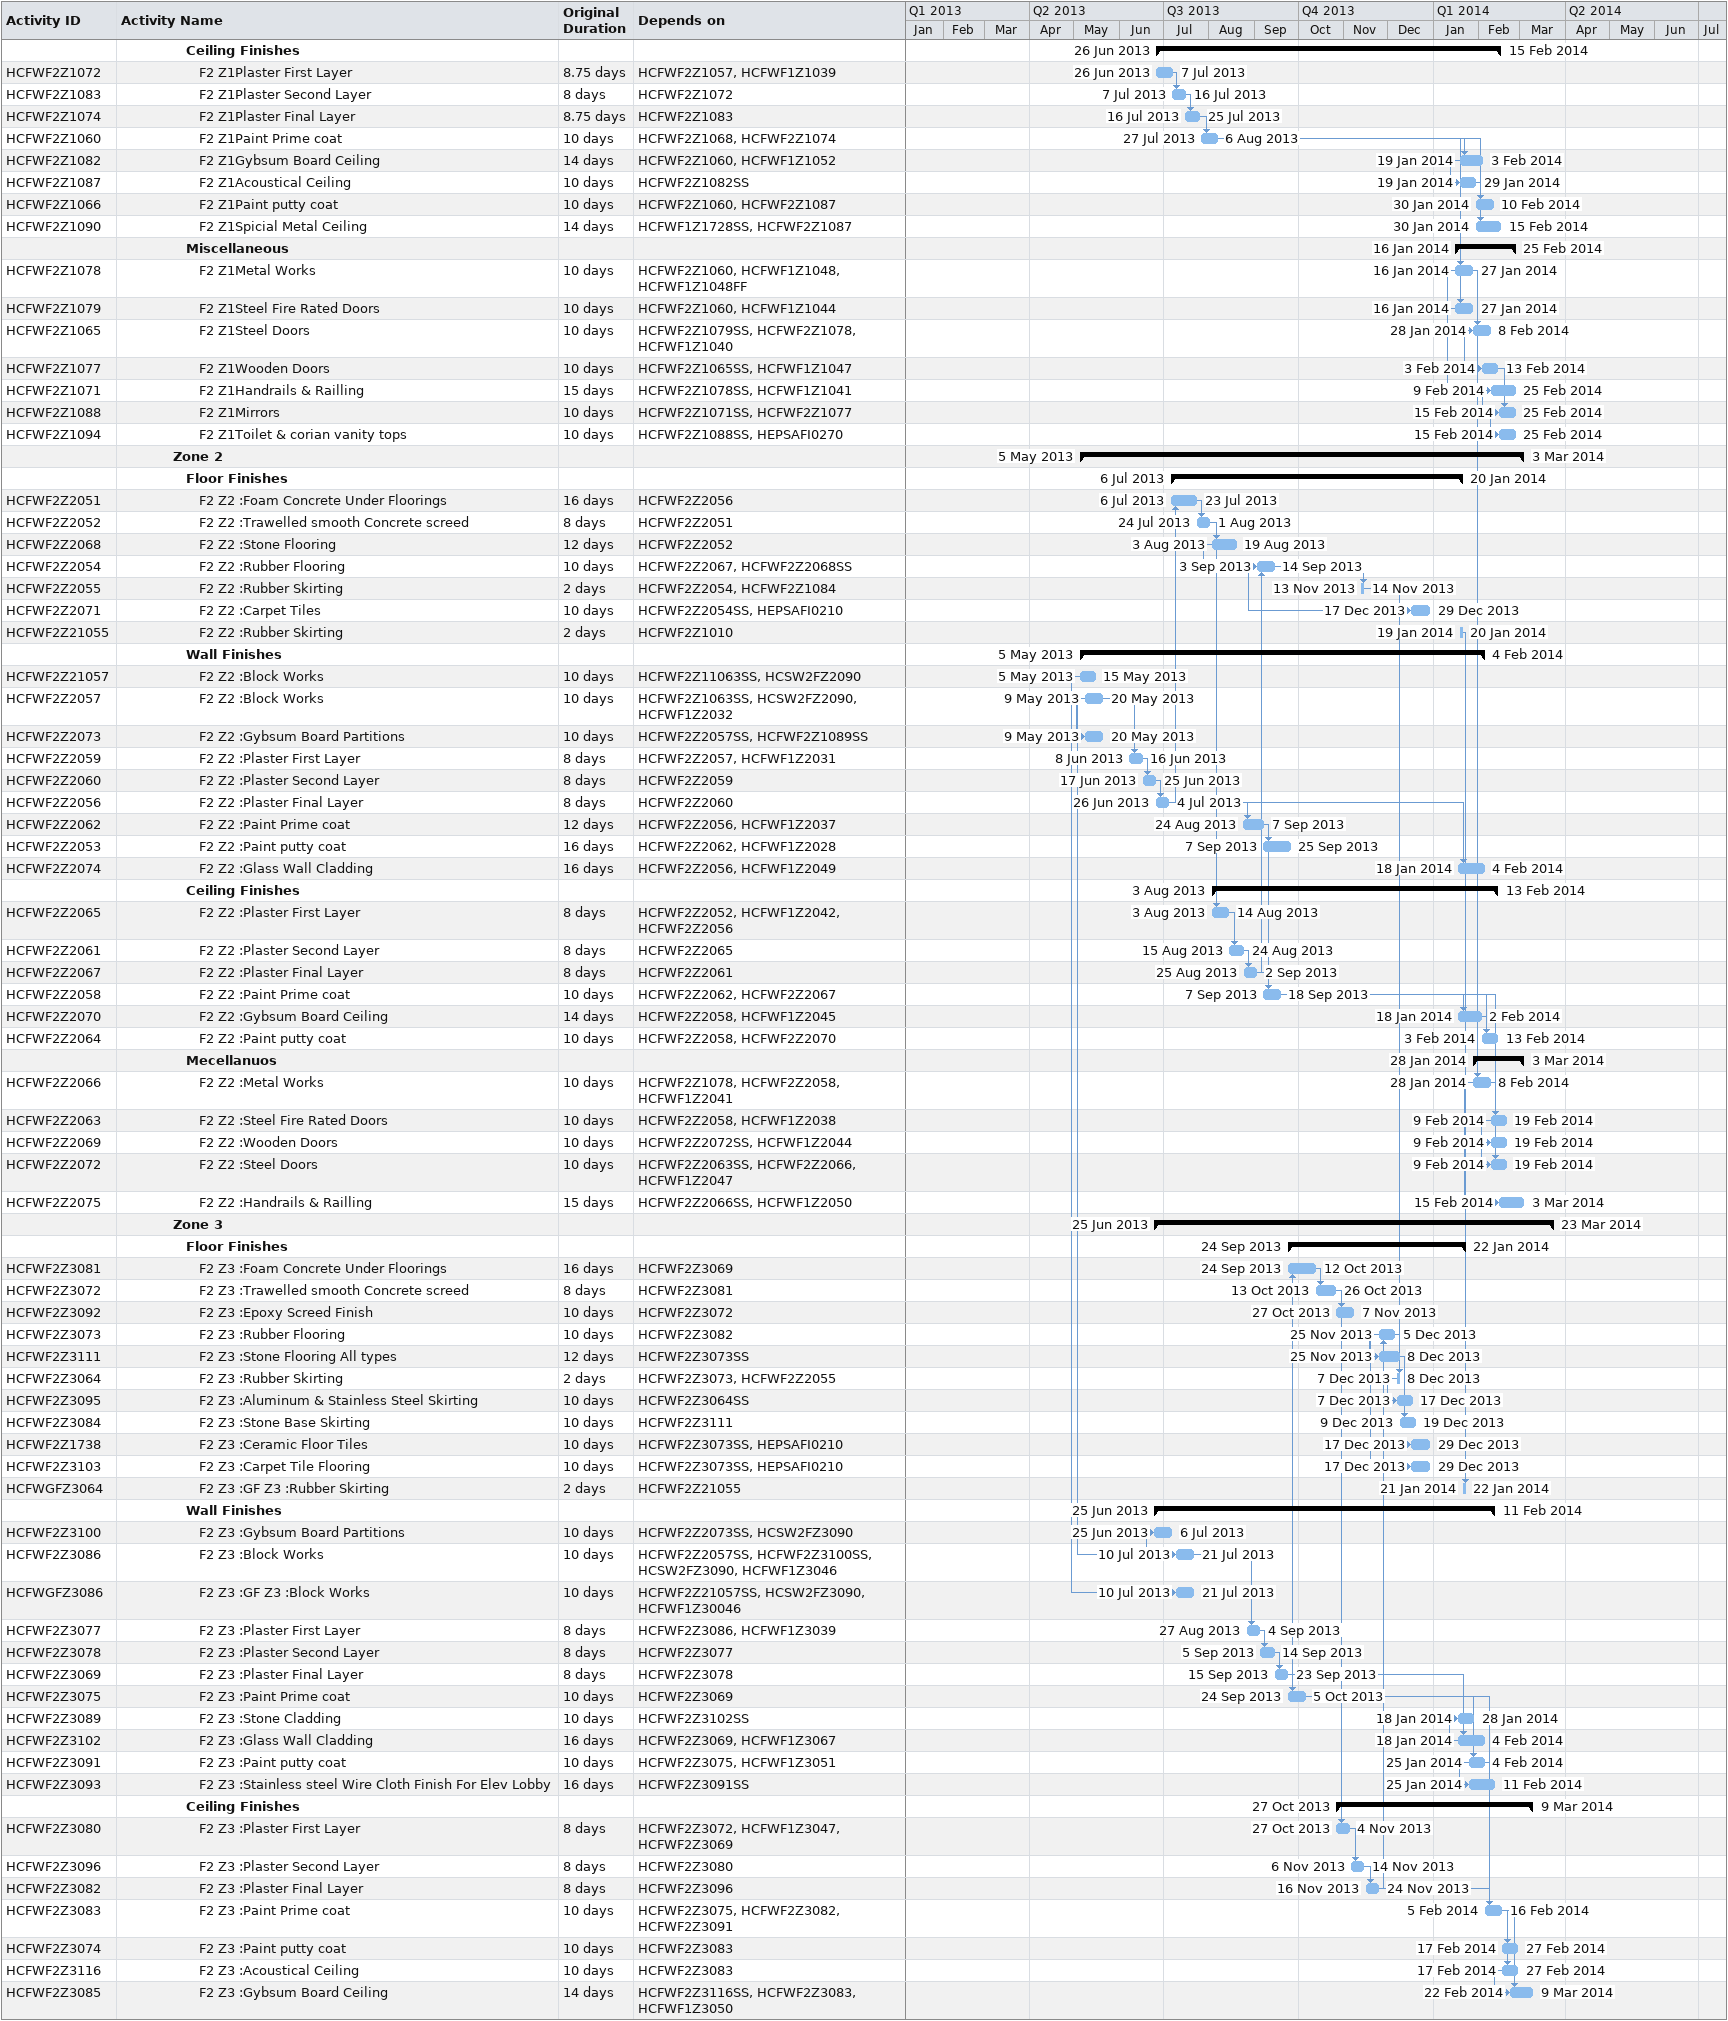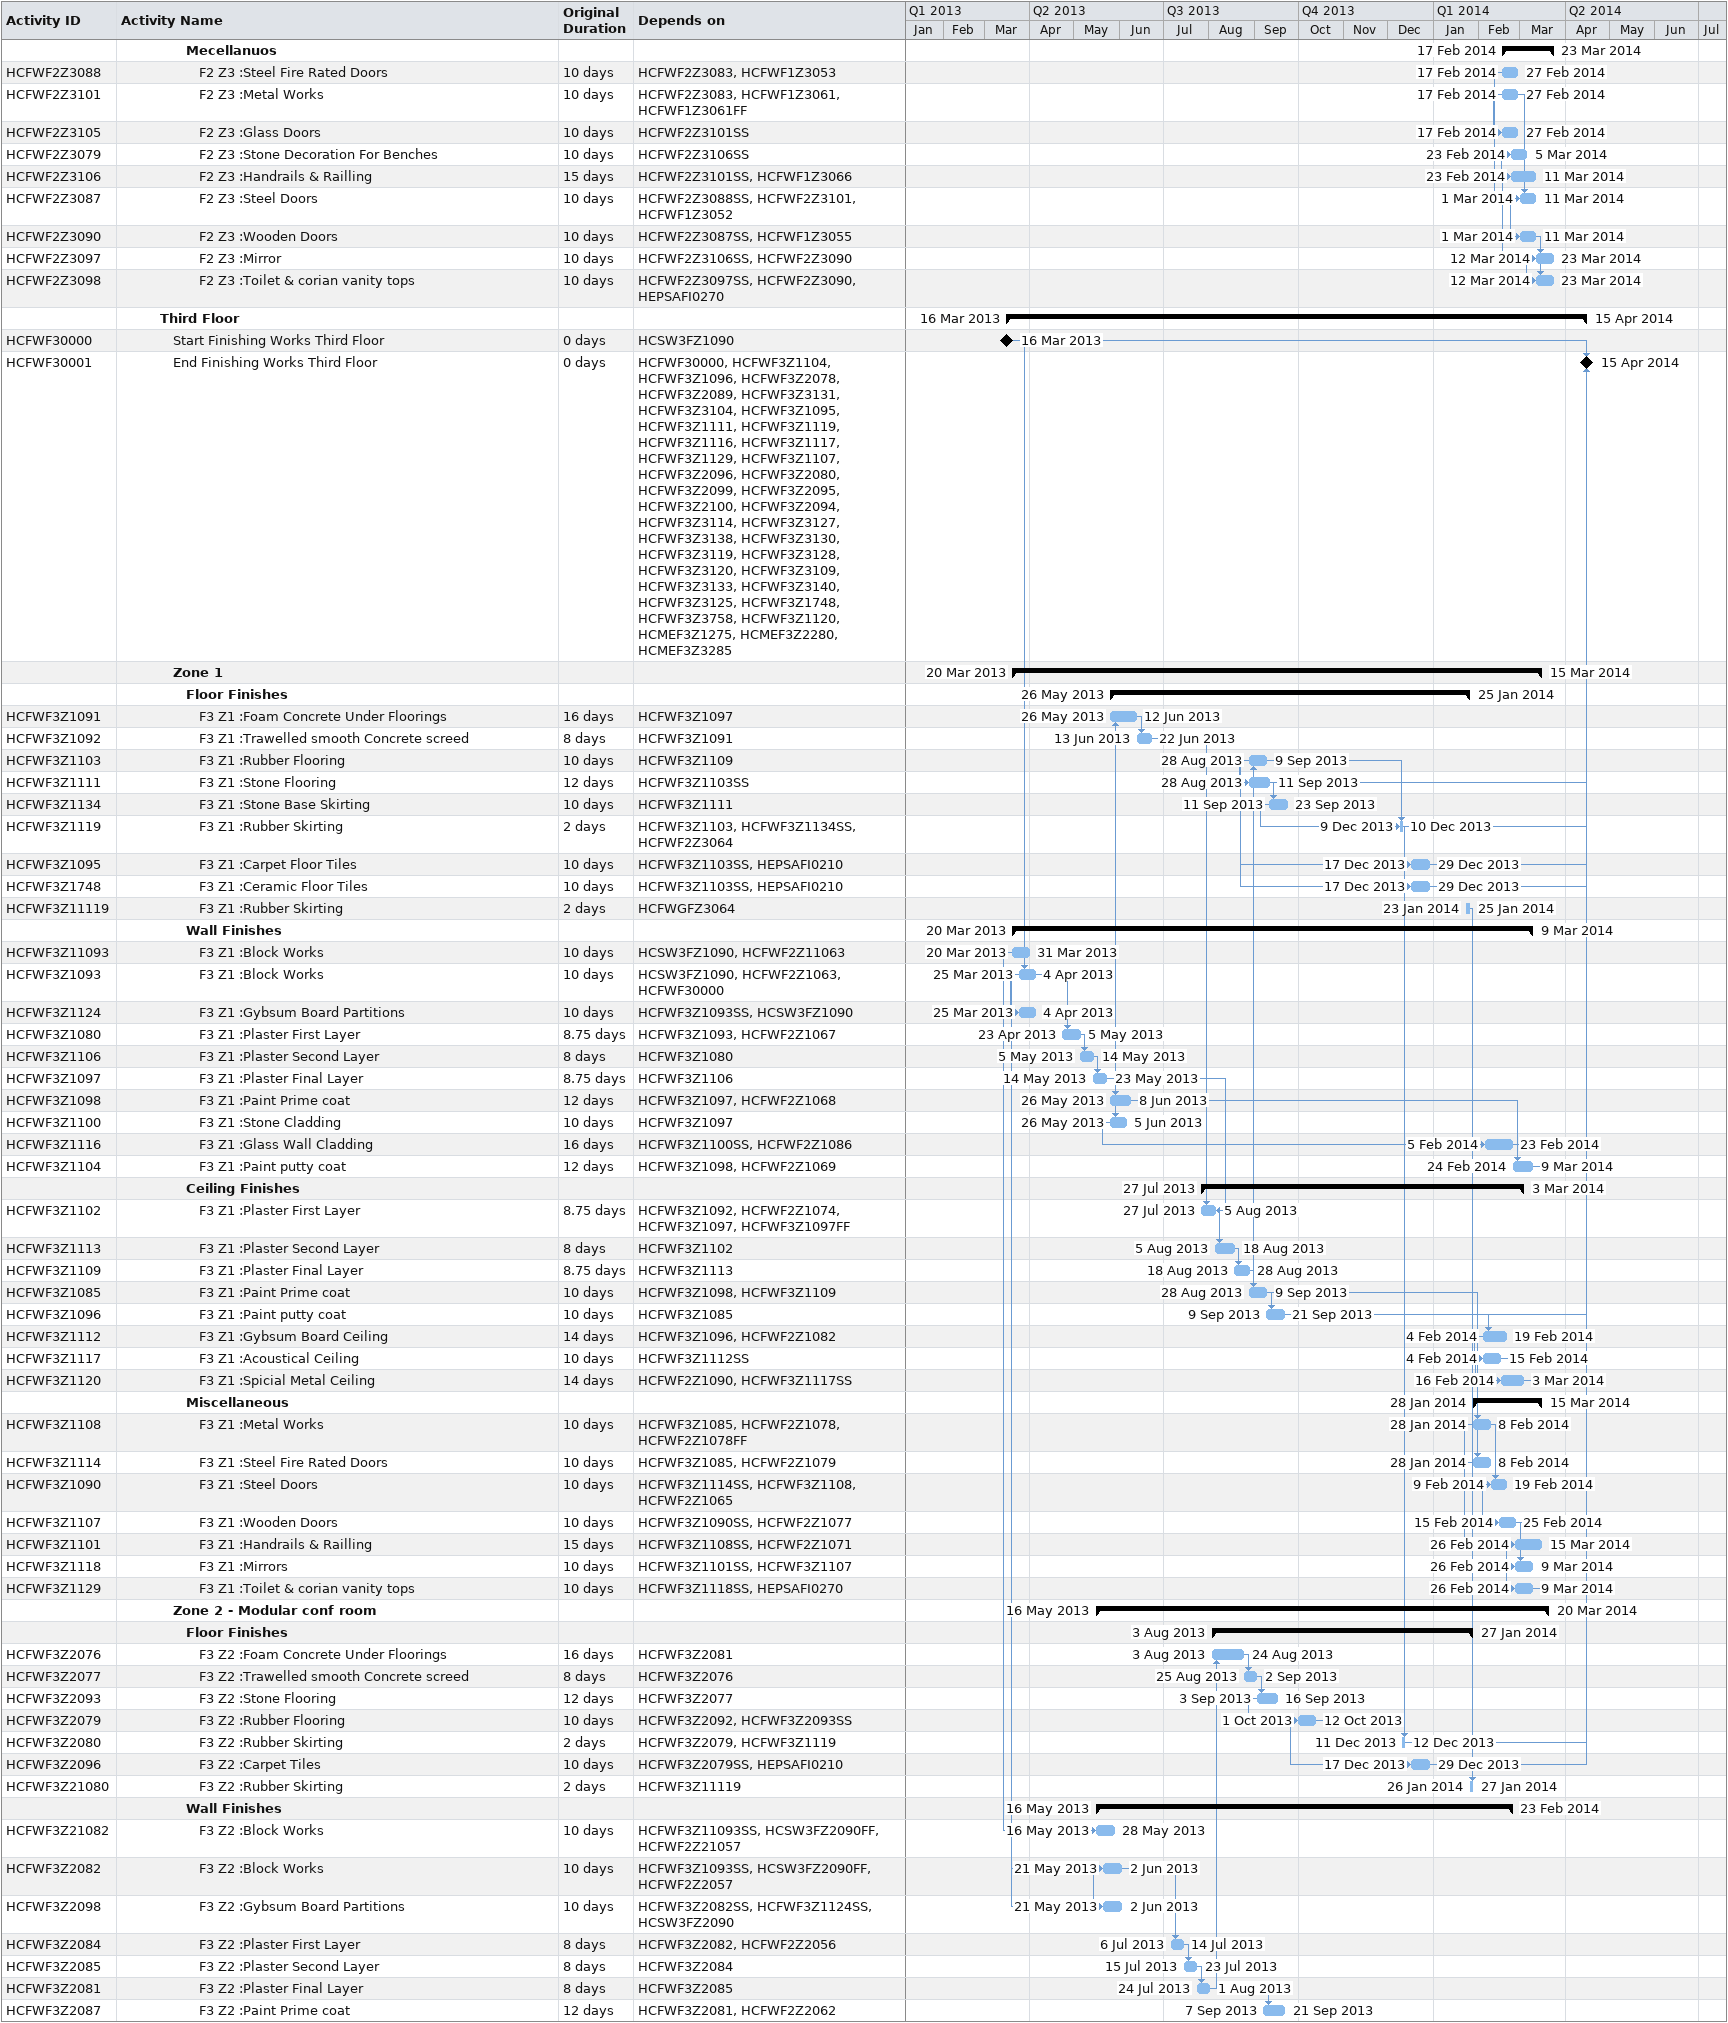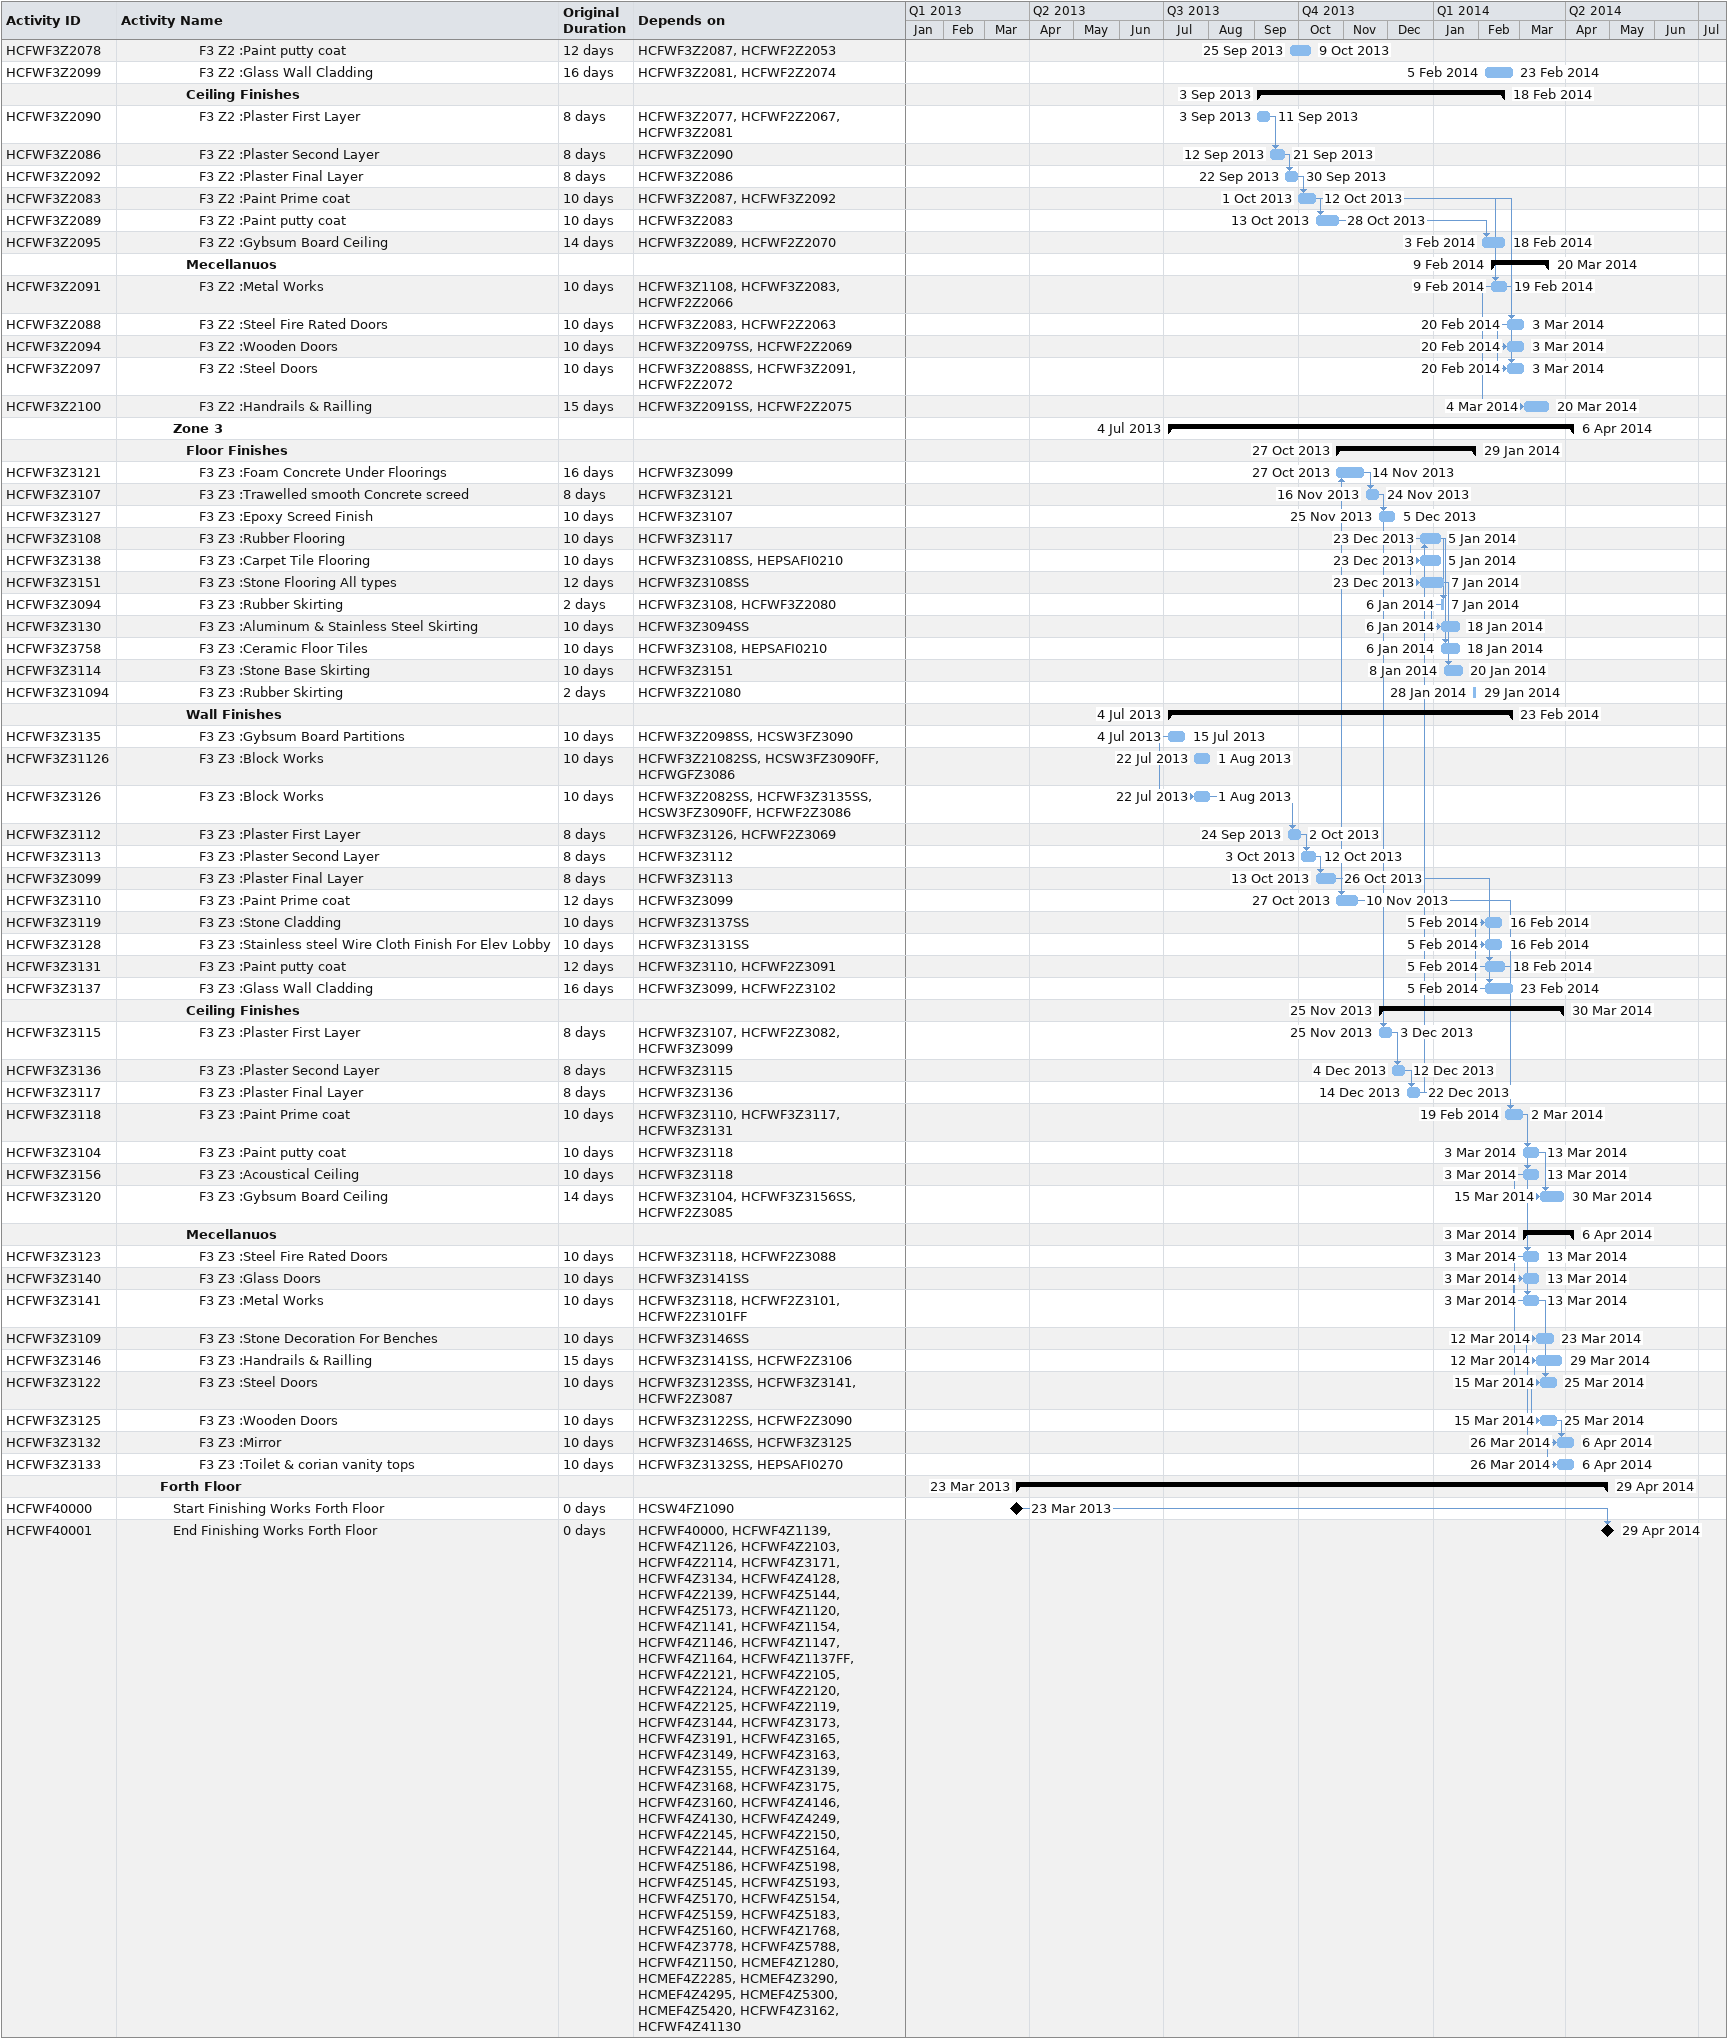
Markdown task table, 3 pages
| ID | Level | Task | Original duration | Start | Finish | Predecessors |
|---|---|---|---|---|---|---|
|  | 6 | **Ceiling Finishes** |  | 2013-06-26 | 2014-02-15 |  |
| HCFWF2Z1072 | 7 | F2 Z1Plaster First Layer | 8.75d | 2013-06-26 | 2013-07-07 | HCFWF2Z1057, HCFWF1Z1039 |
| HCFWF2Z1083 | 7 | F2 Z1Plaster Second Layer | 8d | 2013-07-07 | 2013-07-16 | HCFWF2Z1072 |
| HCFWF2Z1074 | 7 | F2 Z1Plaster Final Layer | 8.75d | 2013-07-16 | 2013-07-25 | HCFWF2Z1083 |
| HCFWF2Z1060 | 7 | F2 Z1Paint Prime coat | 10d | 2013-07-27 | 2013-08-06 | HCFWF2Z1068, HCFWF2Z1074 |
| HCFWF2Z1082 | 7 | F2 Z1Gybsum Board Ceiling | 14d | 2014-01-19 | 2014-02-03 | HCFWF2Z1060, HCFWF1Z1052 |
| HCFWF2Z1087 | 7 | F2 Z1Acoustical Ceiling | 10d | 2014-01-19 | 2014-01-29 | HCFWF2Z1082SS |
| HCFWF2Z1066 | 7 | F2 Z1Paint putty coat | 10d | 2014-01-30 | 2014-02-10 | HCFWF2Z1060, HCFWF2Z1087 |
| HCFWF2Z1090 | 7 | F2 Z1Spicial Metal Ceiling | 14d | 2014-01-30 | 2014-02-15 | HCFWF1Z1728SS, HCFWF2Z1087 |
|  | 6 | **Miscellaneous** |  | 2014-01-16 | 2014-02-25 |  |
| HCFWF2Z1078 | 7 | F2 Z1Metal Works | 10d | 2014-01-16 | 2014-01-27 | HCFWF2Z1060, HCFWF1Z1048, HCFWF1Z1048FF |
| HCFWF2Z1079 | 7 | F2 Z1Steel Fire Rated Doors | 10d | 2014-01-16 | 2014-01-27 | HCFWF2Z1060, HCFWF1Z1044 |
| HCFWF2Z1065 | 7 | F2 Z1Steel Doors | 10d | 2014-01-28 | 2014-02-08 | HCFWF2Z1079SS, HCFWF2Z1078, HCFWF1Z1040 |
| HCFWF2Z1077 | 7 | F2 Z1Wooden Doors | 10d | 2014-02-03 | 2014-02-13 | HCFWF2Z1065SS, HCFWF1Z1047 |
| HCFWF2Z1071 | 7 | F2 Z1Handrails & Railling | 15d | 2014-02-09 | 2014-02-25 | HCFWF2Z1078SS, HCFWF1Z1041 |
| HCFWF2Z1088 | 7 | F2 Z1Mirrors | 10d | 2014-02-15 | 2014-02-25 | HCFWF2Z1071SS, HCFWF2Z1077 |
| HCFWF2Z1094 | 7 | F2 Z1Toilet & corian vanity tops | 10d | 2014-02-15 | 2014-02-25 | HCFWF2Z1088SS, HEPSAFI0270 |
|  | 5 | **Zone 2** |  | 2013-05-05 | 2014-03-03 |  |
|  | 6 | **Floor Finishes** |  | 2013-07-06 | 2014-01-20 |  |
| HCFWF2Z2051 | 7 | F2 Z2 :Foam Concrete Under Floorings | 16d | 2013-07-06 | 2013-07-23 | HCFWF2Z2056 |
| HCFWF2Z2052 | 7 | F2 Z2 :Trawelled smooth Concrete screed | 8d | 2013-07-24 | 2013-08-01 | HCFWF2Z2051 |
| HCFWF2Z2068 | 7 | F2 Z2 :Stone Flooring | 12d | 2013-08-03 | 2013-08-19 | HCFWF2Z2052 |
| HCFWF2Z2054 | 7 | F2 Z2 :Rubber Flooring | 10d | 2013-09-03 | 2013-09-14 | HCFWF2Z2067, HCFWF2Z2068SS |
| HCFWF2Z2055 | 7 | F2 Z2 :Rubber Skirting | 2d | 2013-11-13 | 2013-11-14 | HCFWF2Z2054, HCFWF2Z1084 |
| HCFWF2Z2071 | 7 | F2 Z2 :Carpet Tiles | 10d | 2013-12-17 | 2013-12-29 | HCFWF2Z2054SS, HEPSAFI0210 |
| HCFWF2Z21055 | 7 | F2 Z2 :Rubber Skirting | 2d | 2014-01-19 | 2014-01-20 | HCFWF2Z1010 |
|  | 6 | **Wall Finishes** |  | 2013-05-05 | 2014-02-04 |  |
| HCFWF2Z21057 | 7 | F2 Z2 :Block Works | 10d | 2013-05-05 | 2013-05-15 | HCFWF2Z11063SS, HCSW2FZ2090 |
| HCFWF2Z2057 | 7 | F2 Z2 :Block Works | 10d | 2013-05-09 | 2013-05-20 | HCFWF2Z1063SS, HCSW2FZ2090, HCFWF1Z2032 |
| HCFWF2Z2073 | 7 | F2 Z2 :Gybsum Board Partitions | 10d | 2013-05-09 | 2013-05-20 | HCFWF2Z2057SS, HCFWF2Z1089SS |
| HCFWF2Z2059 | 7 | F2 Z2 :Plaster First Layer | 8d | 2013-06-08 | 2013-06-16 | HCFWF2Z2057, HCFWF1Z2031 |
| HCFWF2Z2060 | 7 | F2 Z2 :Plaster Second Layer | 8d | 2013-06-17 | 2013-06-25 | HCFWF2Z2059 |
| HCFWF2Z2056 | 7 | F2 Z2 :Plaster Final Layer | 8d | 2013-06-26 | 2013-07-04 | HCFWF2Z2060 |
| HCFWF2Z2062 | 7 | F2 Z2 :Paint Prime coat | 12d | 2013-08-24 | 2013-09-07 | HCFWF2Z2056, HCFWF1Z2037 |
| HCFWF2Z2053 | 7 | F2 Z2 :Paint putty coat | 16d | 2013-09-07 | 2013-09-25 | HCFWF2Z2062, HCFWF1Z2028 |
| HCFWF2Z2074 | 7 | F2 Z2 :Glass Wall Cladding | 16d | 2014-01-18 | 2014-02-04 | HCFWF2Z2056, HCFWF1Z2049 |
|  | 6 | **Ceiling Finishes** |  | 2013-08-03 | 2014-02-13 |  |
| HCFWF2Z2065 | 7 | F2 Z2 :Plaster First Layer | 8d | 2013-08-03 | 2013-08-14 | HCFWF2Z2052, HCFWF1Z2042, HCFWF2Z2056 |
| HCFWF2Z2061 | 7 | F2 Z2 :Plaster Second Layer | 8d | 2013-08-15 | 2013-08-24 | HCFWF2Z2065 |
| HCFWF2Z2067 | 7 | F2 Z2 :Plaster Final Layer | 8d | 2013-08-25 | 2013-09-02 | HCFWF2Z2061 |
| HCFWF2Z2058 | 7 | F2 Z2 :Paint Prime coat | 10d | 2013-09-07 | 2013-09-18 | HCFWF2Z2062, HCFWF2Z2067 |
| HCFWF2Z2070 | 7 | F2 Z2 :Gybsum Board Ceiling | 14d | 2014-01-18 | 2014-02-02 | HCFWF2Z2058, HCFWF1Z2045 |
| HCFWF2Z2064 | 7 | F2 Z2 :Paint putty coat | 10d | 2014-02-03 | 2014-02-13 | HCFWF2Z2058, HCFWF2Z2070 |
|  | 6 | **Mecellanuos** |  | 2014-01-28 | 2014-03-03 |  |
| HCFWF2Z2066 | 7 | F2 Z2 :Metal Works | 10d | 2014-01-28 | 2014-02-08 | HCFWF2Z1078, HCFWF2Z2058, HCFWF1Z2041 |
| HCFWF2Z2063 | 7 | F2 Z2 :Steel Fire Rated Doors | 10d | 2014-02-09 | 2014-02-19 | HCFWF2Z2058, HCFWF1Z2038 |
| HCFWF2Z2069 | 7 | F2 Z2 :Wooden Doors | 10d | 2014-02-09 | 2014-02-19 | HCFWF2Z2072SS, HCFWF1Z2044 |
| HCFWF2Z2072 | 7 | F2 Z2 :Steel Doors | 10d | 2014-02-09 | 2014-02-19 | HCFWF2Z2063SS, HCFWF2Z2066, HCFWF1Z2047 |
| HCFWF2Z2075 | 7 | F2 Z2 :Handrails & Railling | 15d | 2014-02-15 | 2014-03-03 | HCFWF2Z2066SS, HCFWF1Z2050 |
|  | 5 | **Zone 3** |  | 2013-06-25 | 2014-03-23 |  |
|  | 6 | **Floor Finishes** |  | 2013-09-24 | 2014-01-22 |  |
| HCFWF2Z3081 | 7 | F2 Z3 :Foam Concrete Under Floorings | 16d | 2013-09-24 | 2013-10-12 | HCFWF2Z3069 |
| HCFWF2Z3072 | 7 | F2 Z3 :Trawelled smooth Concrete screed | 8d | 2013-10-13 | 2013-10-26 | HCFWF2Z3081 |
| HCFWF2Z3092 | 7 | F2 Z3 :Epoxy Screed Finish | 10d | 2013-10-27 | 2013-11-07 | HCFWF2Z3072 |
| HCFWF2Z3073 | 7 | F2 Z3 :Rubber Flooring | 10d | 2013-11-25 | 2013-12-05 | HCFWF2Z3082 |
| HCFWF2Z3111 | 7 | F2 Z3 :Stone Flooring All types | 12d | 2013-11-25 | 2013-12-08 | HCFWF2Z3073SS |
| HCFWF2Z3064 | 7 | F2 Z3 :Rubber Skirting | 2d | 2013-12-07 | 2013-12-08 | HCFWF2Z3073, HCFWF2Z2055 |
| HCFWF2Z3095 | 7 | F2 Z3 :Aluminum & Stainless Steel Skirting | 10d | 2013-12-07 | 2013-12-17 | HCFWF2Z3064SS |
| HCFWF2Z3084 | 7 | F2 Z3 :Stone Base Skirting | 10d | 2013-12-09 | 2013-12-19 | HCFWF2Z3111 |
| HCFWF2Z1738 | 7 | F2 Z3 :Ceramic Floor Tiles | 10d | 2013-12-17 | 2013-12-29 | HCFWF2Z3073SS, HEPSAFI0210 |
| HCFWF2Z3103 | 7 | F2 Z3 :Carpet Tile Flooring | 10d | 2013-12-17 | 2013-12-29 | HCFWF2Z3073SS, HEPSAFI0210 |
| HCFWGFZ3064 | 7 | F2 Z3 :GF Z3 :Rubber Skirting | 2d | 2014-01-21 | 2014-01-22 | HCFWF2Z21055 |
|  | 6 | **Wall Finishes** |  | 2013-06-25 | 2014-02-11 |  |
| HCFWF2Z3100 | 7 | F2 Z3 :Gybsum Board Partitions | 10d | 2013-06-25 | 2013-07-06 | HCFWF2Z2073SS, HCSW2FZ3090 |
| HCFWF2Z3086 | 7 | F2 Z3 :Block Works | 10d | 2013-07-10 | 2013-07-21 | HCFWF2Z2057SS, HCFWF2Z3100SS, HCSW2FZ3090, HCFWF1Z3046 |
| HCFWGFZ3086 | 7 | F2 Z3 :GF Z3 :Block Works | 10d | 2013-07-10 | 2013-07-21 | HCFWF2Z21057SS, HCSW2FZ3090, HCFWF1Z30046 |
| HCFWF2Z3077 | 7 | F2 Z3 :Plaster First Layer | 8d | 2013-08-27 | 2013-09-04 | HCFWF2Z3086, HCFWF1Z3039 |
| HCFWF2Z3078 | 7 | F2 Z3 :Plaster Second Layer | 8d | 2013-09-05 | 2013-09-14 | HCFWF2Z3077 |
| HCFWF2Z3069 | 7 | F2 Z3 :Plaster Final Layer | 8d | 2013-09-15 | 2013-09-23 | HCFWF2Z3078 |
| HCFWF2Z3075 | 7 | F2 Z3 :Paint Prime coat | 10d | 2013-09-24 | 2013-10-05 | HCFWF2Z3069 |
| HCFWF2Z3089 | 7 | F2 Z3 :Stone Cladding | 10d | 2014-01-18 | 2014-01-28 | HCFWF2Z3102SS |
| HCFWF2Z3102 | 7 | F2 Z3 :Glass Wall Cladding | 16d | 2014-01-18 | 2014-02-04 | HCFWF2Z3069, HCFWF1Z3067 |
| HCFWF2Z3091 | 7 | F2 Z3 :Paint putty coat | 10d | 2014-01-25 | 2014-02-04 | HCFWF2Z3075, HCFWF1Z3051 |
| HCFWF2Z3093 | 7 | F2 Z3 :Stainless steel Wire Cloth Finish For Elev Lobby | 16d | 2014-01-25 | 2014-02-11 | HCFWF2Z3091SS |
|  | 6 | **Ceiling Finishes** |  | 2013-10-27 | 2014-03-09 |  |
| HCFWF2Z3080 | 7 | F2 Z3 :Plaster First Layer | 8d | 2013-10-27 | 2013-11-04 | HCFWF2Z3072, HCFWF1Z3047, HCFWF2Z3069 |
| HCFWF2Z3096 | 7 | F2 Z3 :Plaster Second Layer | 8d | 2013-11-06 | 2013-11-14 | HCFWF2Z3080 |
| HCFWF2Z3082 | 7 | F2 Z3 :Plaster Final Layer | 8d | 2013-11-16 | 2013-11-24 | HCFWF2Z3096 |
| HCFWF2Z3083 | 7 | F2 Z3 :Paint Prime coat | 10d | 2014-02-05 | 2014-02-16 | HCFWF2Z3075, HCFWF2Z3082, HCFWF2Z3091 |
| HCFWF2Z3074 | 7 | F2 Z3 :Paint putty coat | 10d | 2014-02-17 | 2014-02-27 | HCFWF2Z3083 |
| HCFWF2Z3116 | 7 | F2 Z3 :Acoustical Ceiling | 10d | 2014-02-17 | 2014-02-27 | HCFWF2Z3083 |
| HCFWF2Z3085 | 7 | F2 Z3 :Gybsum Board Ceiling | 14d | 2014-02-22 | 2014-03-09 | HCFWF2Z3116SS, HCFWF2Z3083, HCFWF1Z3050 |
|  | 6 | **Mecellanuos** |  | 2014-02-17 | 2014-03-23 |  |
| HCFWF2Z3088 | 7 | F2 Z3 :Steel Fire Rated Doors | 10d | 2014-02-17 | 2014-02-27 | HCFWF2Z3083, HCFWF1Z3053 |
| HCFWF2Z3101 | 7 | F2 Z3 :Metal Works | 10d | 2014-02-17 | 2014-02-27 | HCFWF2Z3083, HCFWF1Z3061, HCFWF1Z3061FF |
| HCFWF2Z3105 | 7 | F2 Z3 :Glass Doors | 10d | 2014-02-17 | 2014-02-27 | HCFWF2Z3101SS |
| HCFWF2Z3079 | 7 | F2 Z3 :Stone Decoration For Benches | 10d | 2014-02-23 | 2014-03-05 | HCFWF2Z3106SS |
| HCFWF2Z3106 | 7 | F2 Z3 :Handrails & Railling | 15d | 2014-02-23 | 2014-03-11 | HCFWF2Z3101SS, HCFWF1Z3066 |
| HCFWF2Z3087 | 7 | F2 Z3 :Steel Doors | 10d | 2014-03-01 | 2014-03-11 | HCFWF2Z3088SS, HCFWF2Z3101, HCFWF1Z3052 |
| HCFWF2Z3090 | 7 | F2 Z3 :Wooden Doors | 10d | 2014-03-01 | 2014-03-11 | HCFWF2Z3087SS, HCFWF1Z3055 |
| HCFWF2Z3097 | 7 | F2 Z3 :Mirror | 10d | 2014-03-12 | 2014-03-23 | HCFWF2Z3106SS, HCFWF2Z3090 |
| HCFWF2Z3098 | 7 | F2 Z3 :Toilet & corian vanity tops | 10d | 2014-03-12 | 2014-03-23 | HCFWF2Z3097SS, HCFWF2Z3090, HEPSAFI0270 |
|  | 4 | **Third Floor** |  | 2013-03-16 | 2014-04-15 |  |
| HCFWF30000 | 5 | Start Finishing Works Third Floor | 0d | 2013-03-16 | 2013-03-16 | HCSW3FZ1090 |
| HCFWF30001 | 5 | End Finishing Works Third Floor | 0d | 2014-04-15 | 2014-04-15 | HCFWF30000, HCFWF3Z1104, HCFWF3Z1096, HCFWF3Z2078, HCFWF3Z2089, HCFWF3Z3131, HCFWF3Z3104, HCFWF3Z1095, HCFWF3Z1111, HCFWF3Z1119, HCFWF3Z1116, HCFWF3Z1117, HCFWF3Z1129, HCFWF3Z1107, HCFWF3Z2096, HCFWF3Z2080, HCFWF3Z2099, HCFWF3Z2095, HCFWF3Z2100, HCFWF3Z2094, HCFWF3Z3114, HCFWF3Z3127, HCFWF3Z3138, HCFWF3Z3130, HCFWF3Z3119, HCFWF3Z3128, HCFWF3Z3120, HCFWF3Z3109, HCFWF3Z3133, HCFWF3Z3140, HCFWF3Z3125, HCFWF3Z1748, HCFWF3Z3758, HCFWF3Z1120, HCMEF3Z1275, HCMEF3Z2280, HCMEF3Z3285 |
|  | 5 | **Zone 1** |  | 2013-03-20 | 2014-03-15 |  |
|  | 6 | **Floor Finishes** |  | 2013-05-26 | 2014-01-25 |  |
| HCFWF3Z1091 | 7 | F3 Z1 :Foam Concrete Under Floorings | 16d | 2013-05-26 | 2013-06-12 | HCFWF3Z1097 |
| HCFWF3Z1092 | 7 | F3 Z1 :Trawelled smooth Concrete screed | 8d | 2013-06-13 | 2013-06-22 | HCFWF3Z1091 |
| HCFWF3Z1103 | 7 | F3 Z1 :Rubber Flooring | 10d | 2013-08-28 | 2013-09-09 | HCFWF3Z1109 |
| HCFWF3Z1111 | 7 | F3 Z1 :Stone Flooring | 12d | 2013-08-28 | 2013-09-11 | HCFWF3Z1103SS |
| HCFWF3Z1134 | 7 | F3 Z1 :Stone Base Skirting | 10d | 2013-09-11 | 2013-09-23 | HCFWF3Z1111 |
| HCFWF3Z1119 | 7 | F3 Z1 :Rubber Skirting | 2d | 2013-12-09 | 2013-12-10 | HCFWF3Z1103, HCFWF3Z1134SS, HCFWF2Z3064 |
| HCFWF3Z1095 | 7 | F3 Z1 :Carpet Floor Tiles | 10d | 2013-12-17 | 2013-12-29 | HCFWF3Z1103SS, HEPSAFI0210 |
| HCFWF3Z1748 | 7 | F3 Z1 :Ceramic Floor Tiles | 10d | 2013-12-17 | 2013-12-29 | HCFWF3Z1103SS, HEPSAFI0210 |
| HCFWF3Z11119 | 7 | F3 Z1 :Rubber Skirting | 2d | 2014-01-23 | 2014-01-25 | HCFWGFZ3064 |
|  | 6 | **Wall Finishes** |  | 2013-03-20 | 2014-03-09 |  |
| HCFWF3Z11093 | 7 | F3 Z1 :Block Works | 10d | 2013-03-20 | 2013-03-31 | HCSW3FZ1090, HCFWF2Z11063 |
| HCFWF3Z1093 | 7 | F3 Z1 :Block Works | 10d | 2013-03-25 | 2013-04-04 | HCSW3FZ1090, HCFWF2Z1063, HCFWF30000 |
| HCFWF3Z1124 | 7 | F3 Z1 :Gybsum Board Partitions | 10d | 2013-03-25 | 2013-04-04 | HCFWF3Z1093SS, HCSW3FZ1090 |
| HCFWF3Z1080 | 7 | F3 Z1 :Plaster First Layer | 8.75d | 2013-04-23 | 2013-05-05 | HCFWF3Z1093, HCFWF2Z1067 |
| HCFWF3Z1106 | 7 | F3 Z1 :Plaster Second Layer | 8d | 2013-05-05 | 2013-05-14 | HCFWF3Z1080 |
| HCFWF3Z1097 | 7 | F3 Z1 :Plaster Final Layer | 8.75d | 2013-05-14 | 2013-05-23 | HCFWF3Z1106 |
| HCFWF3Z1098 | 7 | F3 Z1 :Paint Prime coat | 12d | 2013-05-26 | 2013-06-08 | HCFWF3Z1097, HCFWF2Z1068 |
| HCFWF3Z1100 | 7 | F3 Z1 :Stone Cladding | 10d | 2013-05-26 | 2013-06-05 | HCFWF3Z1097 |
| HCFWF3Z1116 | 7 | F3 Z1 :Glass Wall Cladding | 16d | 2014-02-05 | 2014-02-23 | HCFWF3Z1100SS, HCFWF2Z1086 |
| HCFWF3Z1104 | 7 | F3 Z1 :Paint putty coat | 12d | 2014-02-24 | 2014-03-09 | HCFWF3Z1098, HCFWF2Z1069 |
|  | 6 | **Ceiling Finishes** |  | 2013-07-27 | 2014-03-03 |  |
| HCFWF3Z1102 | 7 | F3 Z1 :Plaster First Layer | 8.75d | 2013-07-27 | 2013-08-05 | HCFWF3Z1092, HCFWF2Z1074, HCFWF3Z1097, HCFWF3Z1097FF |
| HCFWF3Z1113 | 7 | F3 Z1 :Plaster Second Layer | 8d | 2013-08-05 | 2013-08-18 | HCFWF3Z1102 |
| HCFWF3Z1109 | 7 | F3 Z1 :Plaster Final Layer | 8.75d | 2013-08-18 | 2013-08-28 | HCFWF3Z1113 |
| HCFWF3Z1085 | 7 | F3 Z1 :Paint Prime coat | 10d | 2013-08-28 | 2013-09-09 | HCFWF3Z1098, HCFWF3Z1109 |
| HCFWF3Z1096 | 7 | F3 Z1 :Paint putty coat | 10d | 2013-09-09 | 2013-09-21 | HCFWF3Z1085 |
| HCFWF3Z1112 | 7 | F3 Z1 :Gybsum Board Ceiling | 14d | 2014-02-04 | 2014-02-19 | HCFWF3Z1096, HCFWF2Z1082 |
| HCFWF3Z1117 | 7 | F3 Z1 :Acoustical Ceiling | 10d | 2014-02-04 | 2014-02-15 | HCFWF3Z1112SS |
| HCFWF3Z1120 | 7 | F3 Z1 :Spicial Metal Ceiling | 14d | 2014-02-16 | 2014-03-03 | HCFWF2Z1090, HCFWF3Z1117SS |
|  | 6 | **Miscellaneous** |  | 2014-01-28 | 2014-03-15 |  |
| HCFWF3Z1108 | 7 | F3 Z1 :Metal Works | 10d | 2014-01-28 | 2014-02-08 | HCFWF3Z1085, HCFWF2Z1078, HCFWF2Z1078FF |
| HCFWF3Z1114 | 7 | F3 Z1 :Steel Fire Rated Doors | 10d | 2014-01-28 | 2014-02-08 | HCFWF3Z1085, HCFWF2Z1079 |
| HCFWF3Z1090 | 7 | F3 Z1 :Steel Doors | 10d | 2014-02-09 | 2014-02-19 | HCFWF3Z1114SS, HCFWF3Z1108, HCFWF2Z1065 |
| HCFWF3Z1107 | 7 | F3 Z1 :Wooden Doors | 10d | 2014-02-15 | 2014-02-25 | HCFWF3Z1090SS, HCFWF2Z1077 |
| HCFWF3Z1101 | 7 | F3 Z1 :Handrails & Railling | 15d | 2014-02-26 | 2014-03-15 | HCFWF3Z1108SS, HCFWF2Z1071 |
| HCFWF3Z1118 | 7 | F3 Z1 :Mirrors | 10d | 2014-02-26 | 2014-03-09 | HCFWF3Z1101SS, HCFWF3Z1107 |
| HCFWF3Z1129 | 7 | F3 Z1 :Toilet & corian vanity tops | 10d | 2014-02-26 | 2014-03-09 | HCFWF3Z1118SS, HEPSAFI0270 |
|  | 5 | **Zone 2 - Modular conf room** |  | 2013-05-16 | 2014-03-20 |  |
|  | 6 | **Floor Finishes** |  | 2013-08-03 | 2014-01-27 |  |
| HCFWF3Z2076 | 7 | F3 Z2 :Foam Concrete Under Floorings | 16d | 2013-08-03 | 2013-08-24 | HCFWF3Z2081 |
| HCFWF3Z2077 | 7 | F3 Z2 :Trawelled smooth Concrete screed | 8d | 2013-08-25 | 2013-09-02 | HCFWF3Z2076 |
| HCFWF3Z2093 | 7 | F3 Z2 :Stone Flooring | 12d | 2013-09-03 | 2013-09-16 | HCFWF3Z2077 |
| HCFWF3Z2079 | 7 | F3 Z2 :Rubber Flooring | 10d | 2013-10-01 | 2013-10-12 | HCFWF3Z2092, HCFWF3Z2093SS |
| HCFWF3Z2080 | 7 | F3 Z2 :Rubber Skirting | 2d | 2013-12-11 | 2013-12-12 | HCFWF3Z2079, HCFWF3Z1119 |
| HCFWF3Z2096 | 7 | F3 Z2 :Carpet Tiles | 10d | 2013-12-17 | 2013-12-29 | HCFWF3Z2079SS, HEPSAFI0210 |
| HCFWF3Z21080 | 7 | F3 Z2 :Rubber Skirting | 2d | 2014-01-26 | 2014-01-27 | HCFWF3Z11119 |
|  | 6 | **Wall Finishes** |  | 2013-05-16 | 2014-02-23 |  |
| HCFWF3Z21082 | 7 | F3 Z2 :Block Works | 10d | 2013-05-16 | 2013-05-28 | HCFWF3Z11093SS, HCSW3FZ2090FF, HCFWF2Z21057 |
| HCFWF3Z2082 | 7 | F3 Z2 :Block Works | 10d | 2013-05-21 | 2013-06-02 | HCFWF3Z1093SS, HCSW3FZ2090FF, HCFWF2Z2057 |
| HCFWF3Z2098 | 7 | F3 Z2 :Gybsum Board Partitions | 10d | 2013-05-21 | 2013-06-02 | HCFWF3Z2082SS, HCFWF3Z1124SS, HCSW3FZ2090 |
| HCFWF3Z2084 | 7 | F3 Z2 :Plaster First Layer | 8d | 2013-07-06 | 2013-07-14 | HCFWF3Z2082, HCFWF2Z2056 |
| HCFWF3Z2085 | 7 | F3 Z2 :Plaster Second Layer | 8d | 2013-07-15 | 2013-07-23 | HCFWF3Z2084 |
| HCFWF3Z2081 | 7 | F3 Z2 :Plaster Final Layer | 8d | 2013-07-24 | 2013-08-01 | HCFWF3Z2085 |
| HCFWF3Z2087 | 7 | F3 Z2 :Paint Prime coat | 12d | 2013-09-07 | 2013-09-21 | HCFWF3Z2081, HCFWF2Z2062 |
| HCFWF3Z2078 | 7 | F3 Z2 :Paint putty coat | 12d | 2013-09-25 | 2013-10-09 | HCFWF3Z2087, HCFWF2Z2053 |
| HCFWF3Z2099 | 7 | F3 Z2 :Glass Wall Cladding | 16d | 2014-02-05 | 2014-02-23 | HCFWF3Z2081, HCFWF2Z2074 |
|  | 6 | **Ceiling Finishes** |  | 2013-09-03 | 2014-02-18 |  |
| HCFWF3Z2090 | 7 | F3 Z2 :Plaster First Layer | 8d | 2013-09-03 | 2013-09-11 | HCFWF3Z2077, HCFWF2Z2067, HCFWF3Z2081 |
| HCFWF3Z2086 | 7 | F3 Z2 :Plaster Second Layer | 8d | 2013-09-12 | 2013-09-21 | HCFWF3Z2090 |
| HCFWF3Z2092 | 7 | F3 Z2 :Plaster Final Layer | 8d | 2013-09-22 | 2013-09-30 | HCFWF3Z2086 |
| HCFWF3Z2083 | 7 | F3 Z2 :Paint Prime coat | 10d | 2013-10-01 | 2013-10-12 | HCFWF3Z2087, HCFWF3Z2092 |
| HCFWF3Z2089 | 7 | F3 Z2 :Paint putty coat | 10d | 2013-10-13 | 2013-10-28 | HCFWF3Z2083 |
| HCFWF3Z2095 | 7 | F3 Z2 :Gybsum Board Ceiling | 14d | 2014-02-03 | 2014-02-18 | HCFWF3Z2089, HCFWF2Z2070 |
|  | 6 | **Mecellanuos** |  | 2014-02-09 | 2014-03-20 |  |
| HCFWF3Z2091 | 7 | F3 Z2 :Metal Works | 10d | 2014-02-09 | 2014-02-19 | HCFWF3Z1108, HCFWF3Z2083, HCFWF2Z2066 |
| HCFWF3Z2088 | 7 | F3 Z2 :Steel Fire Rated Doors | 10d | 2014-02-20 | 2014-03-03 | HCFWF3Z2083, HCFWF2Z2063 |
| HCFWF3Z2094 | 7 | F3 Z2 :Wooden Doors | 10d | 2014-02-20 | 2014-03-03 | HCFWF3Z2097SS, HCFWF2Z2069 |
| HCFWF3Z2097 | 7 | F3 Z2 :Steel Doors | 10d | 2014-02-20 | 2014-03-03 | HCFWF3Z2088SS, HCFWF3Z2091, HCFWF2Z2072 |
| HCFWF3Z2100 | 7 | F3 Z2 :Handrails & Railling | 15d | 2014-03-04 | 2014-03-20 | HCFWF3Z2091SS, HCFWF2Z2075 |
|  | 5 | **Zone 3** |  | 2013-07-04 | 2014-04-06 |  |
|  | 6 | **Floor Finishes** |  | 2013-10-27 | 2014-01-29 |  |
| HCFWF3Z3121 | 7 | F3 Z3 :Foam Concrete Under Floorings | 16d | 2013-10-27 | 2013-11-14 | HCFWF3Z3099 |
| HCFWF3Z3107 | 7 | F3 Z3 :Trawelled smooth Concrete screed | 8d | 2013-11-16 | 2013-11-24 | HCFWF3Z3121 |
| HCFWF3Z3127 | 7 | F3 Z3 :Epoxy Screed Finish | 10d | 2013-11-25 | 2013-12-05 | HCFWF3Z3107 |
| HCFWF3Z3108 | 7 | F3 Z3 :Rubber Flooring | 10d | 2013-12-23 | 2014-01-05 | HCFWF3Z3117 |
| HCFWF3Z3138 | 7 | F3 Z3 :Carpet Tile Flooring | 10d | 2013-12-23 | 2014-01-05 | HCFWF3Z3108SS, HEPSAFI0210 |
| HCFWF3Z3151 | 7 | F3 Z3 :Stone Flooring All types | 12d | 2013-12-23 | 2014-01-07 | HCFWF3Z3108SS |
| HCFWF3Z3094 | 7 | F3 Z3 :Rubber Skirting | 2d | 2014-01-06 | 2014-01-07 | HCFWF3Z3108, HCFWF3Z2080 |
| HCFWF3Z3130 | 7 | F3 Z3 :Aluminum & Stainless Steel Skirting | 10d | 2014-01-06 | 2014-01-18 | HCFWF3Z3094SS |
| HCFWF3Z3758 | 7 | F3 Z3 :Ceramic Floor Tiles | 10d | 2014-01-06 | 2014-01-18 | HCFWF3Z3108, HEPSAFI0210 |
| HCFWF3Z3114 | 7 | F3 Z3 :Stone Base Skirting | 10d | 2014-01-08 | 2014-01-20 | HCFWF3Z3151 |
| HCFWF3Z31094 | 7 | F3 Z3 :Rubber Skirting | 2d | 2014-01-28 | 2014-01-29 | HCFWF3Z21080 |
|  | 6 | **Wall Finishes** |  | 2013-07-04 | 2014-02-23 |  |
| HCFWF3Z3135 | 7 | F3 Z3 :Gybsum Board Partitions | 10d | 2013-07-04 | 2013-07-15 | HCFWF3Z2098SS, HCSW3FZ3090 |
| HCFWF3Z31126 | 7 | F3 Z3 :Block Works | 10d | 2013-07-22 | 2013-08-01 | HCFWF3Z21082SS, HCSW3FZ3090FF, HCFWGFZ3086 |
| HCFWF3Z3126 | 7 | F3 Z3 :Block Works | 10d | 2013-07-22 | 2013-08-01 | HCFWF3Z2082SS, HCFWF3Z3135SS, HCSW3FZ3090FF, HCFWF2Z3086 |
| HCFWF3Z3112 | 7 | F3 Z3 :Plaster First Layer | 8d | 2013-09-24 | 2013-10-02 | HCFWF3Z3126, HCFWF2Z3069 |
| HCFWF3Z3113 | 7 | F3 Z3 :Plaster Second Layer | 8d | 2013-10-03 | 2013-10-12 | HCFWF3Z3112 |
| HCFWF3Z3099 | 7 | F3 Z3 :Plaster Final Layer | 8d | 2013-10-13 | 2013-10-26 | HCFWF3Z3113 |
| HCFWF3Z3110 | 7 | F3 Z3 :Paint Prime coat | 12d | 2013-10-27 | 2013-11-10 | HCFWF3Z3099 |
| HCFWF3Z3119 | 7 | F3 Z3 :Stone Cladding | 10d | 2014-02-05 | 2014-02-16 | HCFWF3Z3137SS |
| HCFWF3Z3128 | 7 | F3 Z3 :Stainless steel Wire Cloth Finish For Elev Lobby | 10d | 2014-02-05 | 2014-02-16 | HCFWF3Z3131SS |
| HCFWF3Z3131 | 7 | F3 Z3 :Paint putty coat | 12d | 2014-02-05 | 2014-02-18 | HCFWF3Z3110, HCFWF2Z3091 |
| HCFWF3Z3137 | 7 | F3 Z3 :Glass Wall Cladding | 16d | 2014-02-05 | 2014-02-23 | HCFWF3Z3099, HCFWF2Z3102 |
|  | 6 | **Ceiling Finishes** |  | 2013-11-25 | 2014-03-30 |  |
| HCFWF3Z3115 | 7 | F3 Z3 :Plaster First Layer | 8d | 2013-11-25 | 2013-12-03 | HCFWF3Z3107, HCFWF2Z3082, HCFWF3Z3099 |
| HCFWF3Z3136 | 7 | F3 Z3 :Plaster Second Layer | 8d | 2013-12-04 | 2013-12-12 | HCFWF3Z3115 |
| HCFWF3Z3117 | 7 | F3 Z3 :Plaster Final Layer | 8d | 2013-12-14 | 2013-12-22 | HCFWF3Z3136 |
| HCFWF3Z3118 | 7 | F3 Z3 :Paint Prime coat | 10d | 2014-02-19 | 2014-03-02 | HCFWF3Z3110, HCFWF3Z3117, HCFWF3Z3131 |
| HCFWF3Z3104 | 7 | F3 Z3 :Paint putty coat | 10d | 2014-03-03 | 2014-03-13 | HCFWF3Z3118 |
| HCFWF3Z3156 | 7 | F3 Z3 :Acoustical Ceiling | 10d | 2014-03-03 | 2014-03-13 | HCFWF3Z3118 |
| HCFWF3Z3120 | 7 | F3 Z3 :Gybsum Board Ceiling | 14d | 2014-03-15 | 2014-03-30 | HCFWF3Z3104, HCFWF3Z3156SS, HCFWF2Z3085 |
|  | 6 | **Mecellanuos** |  | 2014-03-03 | 2014-04-06 |  |
| HCFWF3Z3123 | 7 | F3 Z3 :Steel Fire Rated Doors | 10d | 2014-03-03 | 2014-03-13 | HCFWF3Z3118, HCFWF2Z3088 |
| HCFWF3Z3140 | 7 | F3 Z3 :Glass Doors | 10d | 2014-03-03 | 2014-03-13 | HCFWF3Z3141SS |
| HCFWF3Z3141 | 7 | F3 Z3 :Metal Works | 10d | 2014-03-03 | 2014-03-13 | HCFWF3Z3118, HCFWF2Z3101, HCFWF2Z3101FF |
| HCFWF3Z3109 | 7 | F3 Z3 :Stone Decoration For Benches | 10d | 2014-03-12 | 2014-03-23 | HCFWF3Z3146SS |
| HCFWF3Z3146 | 7 | F3 Z3 :Handrails & Railling | 15d | 2014-03-12 | 2014-03-29 | HCFWF3Z3141SS, HCFWF2Z3106 |
| HCFWF3Z3122 | 7 | F3 Z3 :Steel Doors | 10d | 2014-03-15 | 2014-03-25 | HCFWF3Z3123SS, HCFWF3Z3141, HCFWF2Z3087 |
| HCFWF3Z3125 | 7 | F3 Z3 :Wooden Doors | 10d | 2014-03-15 | 2014-03-25 | HCFWF3Z3122SS, HCFWF2Z3090 |
| HCFWF3Z3132 | 7 | F3 Z3 :Mirror | 10d | 2014-03-26 | 2014-04-06 | HCFWF3Z3146SS, HCFWF3Z3125 |
| HCFWF3Z3133 | 7 | F3 Z3 :Toilet & corian vanity tops | 10d | 2014-03-26 | 2014-04-06 | HCFWF3Z3132SS, HEPSAFI0270 |
|  | 4 | **Forth Floor** |  | 2013-03-23 | 2014-04-29 |  |
| HCFWF40000 | 5 | Start Finishing Works Forth Floor | 0d | 2013-03-23 | 2013-03-23 | HCSW4FZ1090 |
| HCFWF40001 | 5 | End Finishing Works Forth Floor | 0d | 2014-04-29 | 2014-04-29 | HCFWF40000, HCFWF4Z1139, HCFWF4Z1126, HCFWF4Z2103, HCFWF4Z2114, HCFWF4Z3171, HCFWF4Z3134, HCFWF4Z4128, HCFWF4Z2139, HCFWF4Z5144, HCFWF4Z5173, HCFWF4Z1120, HCFWF4Z1141, HCFWF4Z1154, HCFWF4Z1146, HCFWF4Z1147, HCFWF4Z1164, HCFWF4Z1137FF, HCFWF4Z2121, HCFWF4Z2105, HCFWF4Z2124, HCFWF4Z2120, HCFWF4Z2125, HCFWF4Z2119, HCFWF4Z3144, HCFWF4Z3173, HCFWF4Z3191, HCFWF4Z3165, HCFWF4Z3149, HCFWF4Z3163, HCFWF4Z3155, HCFWF4Z3139, HCFWF4Z3168, HCFWF4Z3175, HCFWF4Z3160, HCFWF4Z4146, HCFWF4Z4130, HCFWF4Z4249, HCFWF4Z2145, HCFWF4Z2150, HCFWF4Z2144, HCFWF4Z5164, HCFWF4Z5186, HCFWF4Z5198, HCFWF4Z5145, HCFWF4Z5193, HCFWF4Z5170, HCFWF4Z5154, HCFWF4Z5159, HCFWF4Z5183, HCFWF4Z5160, HCFWF4Z1768, HCFWF4Z3778, HCFWF4Z5788, HCFWF4Z1150, HCMEF4Z1280, HCMEF4Z2285, HCMEF4Z3290, HCMEF4Z4295, HCMEF4Z5300, HCMEF4Z5420, HCFWF4Z3162, HCFWF4Z41130 |
